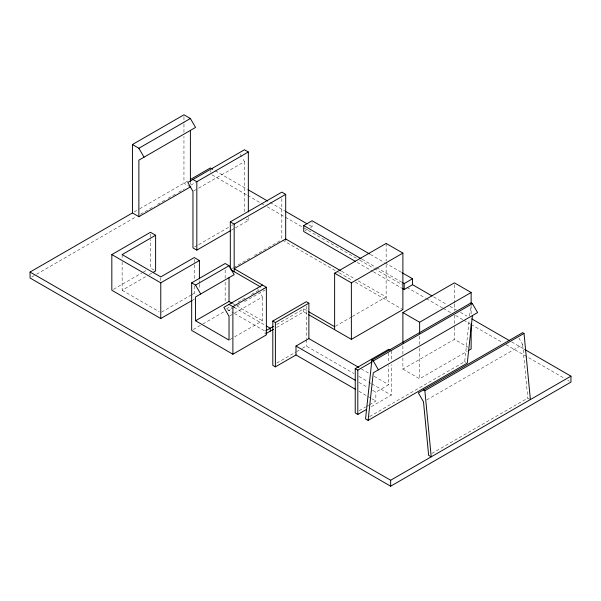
<?xml version="1.0" encoding="UTF-8"?>
<svg xmlns="http://www.w3.org/2000/svg" width="601" height="601" viewBox="0 0 601 601"><rect width="100%" height="100%" fill="white"/><g stroke="black" fill="none" stroke-linecap="round" stroke-linejoin="round"><path stroke-width="0.45" stroke-dasharray="3 2.25" d="M369.6 416.561L464.701 361.659L469.246 319.664M469.651 315.938L470.658 306.608M134.046 212.018L138.876 209.231M139.68 208.765L189.548 179.977M31.673 277.069L35.737 274.725M36.548 274.259L136.442 216.585M140.506 214.241L154.314 206.271M157.56 204.393L164.869 200.171M168.115 198.292L175.424 194.078M178.677 192.2L184.364 188.917M190.855 185.168L195.731 182.351M193.77 190.923L197.797 188.594M198.6 188.136L244.479 161.646L242.135 157.59M113.439 289.344L142.414 272.621M143.218 272.155L146.441 270.292M194.574 246.966L197.797 245.11M198.6 244.645L230.792 226.051M231.603 225.585L233.211 224.661M122.131 261.908L122.131 290.275L148.439 275.085M149.236 274.627L151.632 273.245M231.438 230.145L234.66 228.282M235.464 227.817L248.341 220.387L248.341 217.57M230.311 269.458L232.73 268.061M233.534 267.595L251.241 257.378M254.456 255.515L280.216 240.648M161.564 312.122L191.065 295.091M191.862 294.633L194.251 293.25L196.459 294.528M305.24 230.656L307.524 229.342M310.567 227.584L312.092 226.705L312.092 222.453M192.966 299.944L194.574 299.013M226.449 308.869L230.867 306.315M237.981 302.205L246.748 297.142M251.534 294.385L260.301 289.321M193.274 329.506L202.041 324.442M202.838 323.984L224.361 311.558M227.922 310.987L241.294 303.415M229.822 315.841L233.804 313.542M234.608 313.076L262.509 296.969L260.165 292.912M229.822 339.633L233.804 337.334M234.608 336.868L262.509 320.761L262.509 296.969M276.61 324.517L303.723 308.869L307.682 311.153M276.61 327.492L303.723 311.836L307.682 314.128M335.433 326.245L351.532 316.952M352.336 316.487L386.142 296.969L356.168 279.66M276.798 363.072L295.932 352.028M296.729 351.562L299.118 350.188M302.311 348.347L306.292 346.041L354.057 373.619M402.888 357.978L402.888 369.089L454.401 339.347L467.954 347.175M372.612 390.282L375.843 392.145L388.719 384.708L388.719 365.491M359.195 410.671L365.536 407.012M366.332 406.554L368.706 405.179M369.502 404.721L375.843 401.062L375.843 392.145M371.365 406.622L391.296 395.112L391.296 364.634M402.888 369.089L419.626 378.758L467.202 351.284M426.74 399.928L522.652 344.553L518.911 338.062M431.894 453.462L527.806 398.087L530.382 399.575M244.524 301.597L265.529 289.787L263.118 288.397M370.419 254.433L384.189 262.382M385.001 262.847L401.205 272.2M215.196 170.759L247.492 189.413M270.104 202.462L284.634 210.853M308.861 224.842L312.092 226.705M433.667 296.894L446.663 304.399M449.909 306.277L456.407 310.026M460.471 312.37L466.969 316.126M511.646 341.916L523.832 348.956M362.05 259.264L375.82 267.212M376.632 267.685L401.738 282.185M211.973 174.853L246.898 195.017M247.71 195.483L260.706 202.988M261.518 203.454L263.952 204.858M267.205 206.736L302.934 227.366M303.745 227.839L356.536 258.317M359.789 260.188L373.597 268.159M374.408 268.632L402.024 284.574M406.892 287.383L425.576 298.171M426.387 298.637L442.629 308.02M443.44 308.486L450.75 312.708M455.626 315.517L462.935 319.74M463.747 320.213L470.245 323.962M471.056 324.427L502.729 342.713M505.974 344.591L564.452 378.352M567.705 380.23L569.327 381.169M357.189 262.404L372.575 271.291M373.386 271.757L402.55 288.6M341.586 271.246L355.356 279.195M190.389 186.926L183.951 183.207L183.951 136.352M246.027 219.049L248.341 220.387M282.598 240.16L338.348 272.351M339.159 272.816L352.118 280.299M355.356 282.17L402.888 309.605M464.701 361.659L465.993 362.403M361.299 368.871L369.36 373.529M374.198 376.324L388.719 384.708M232.692 303.543L235.862 305.376M236.651 305.834L262.509 320.761M358.917 376.421L367.82 381.56M368.631 382.026L371.057 383.43M371.869 383.896L391.296 395.112M234.014 307.284L265.409 325.411M358.902 382.364L367.774 387.487M227.253 309.327L233.691 313.046M234.495 313.512L265.086 331.174L265.086 334.148M154.141 270.097L150.468 267.971L150.468 239.604M358.902 391.289L370.997 398.268M371.809 398.733L375.843 401.062M122.131 290.275L159.16 311.656M240.265 154.344L241.67 156.778M257.356 288.044L258.295 289.667M522.652 344.553L527.806 398.087M471.139 305.473L471.139 314.736M454.401 284.694L454.401 303.22M454.401 304.151L454.401 310.634M454.401 315.262L454.401 326.381M454.401 327.305L454.401 339.347M419.626 336.147L419.626 344.478M419.626 348.189L419.626 378.758M402.888 345.936L402.888 354.267M391.296 350.781L391.296 360.938M388.719 352.87L388.719 360.916M386.142 243.435L386.142 261.037M386.142 264.665L386.142 299.944M306.292 306.322L306.292 338.656M306.292 339.573L306.292 346.041M303.723 308.869L303.723 311.836M281.824 198.661L281.824 239.716M244.479 161.646L244.479 211.672M231.603 307.381L231.603 308.869M225.157 270.037L225.157 278.436M225.157 282.17L225.157 301.762M210.35 170.511L210.35 172.217M199.404 280.667L199.404 283.417M199.404 284.326L199.404 288.901M194.251 259.392L194.251 263.967M194.251 264.883L194.251 279.525M194.251 285.933L194.251 293.25M190.389 182.291L190.389 184.146M183.951 116.677L183.951 123.235M183.951 124.174L183.951 132.603M160.767 277.805L160.767 280.554M150.468 234.112L150.468 238.687M122.131 254.584L122.131 258.25"/><path stroke-width="0.9" d="M368.113 420.399L373.266 372.808L477.577 312.58L472.431 303.663L471.064 302.874L371.899 360.127L365.536 418.912L368.113 420.399L467.277 363.147L472.431 315.555M132.438 212.949L132.438 144.541L183.951 114.799L190.389 118.517L195.543 127.442L138.876 160.159L138.876 216.668L132.438 212.949L30.05 272.058L30.05 278.008L390.65 486.201L570.95 382.101L570.95 376.158L524.643 349.421M132.438 144.541L138.876 148.259L190.389 118.517M190.352 179.511L210.35 167.964L212.769 169.362M192.966 179.489L196.827 181.72L248.341 151.978L248.341 211.95M138.876 216.668L190.389 186.926M192.162 300.41L160.767 318.53L111.831 290.275L111.831 254.584L150.468 232.279L155.614 235.254L155.614 270.946L153.225 272.328M155.614 235.254L122.131 254.584L160.767 276.896L194.251 257.559L199.404 260.534L199.404 278.834M230.311 268.527L230.311 221.874L281.824 192.132L285.693 194.363L285.693 240.115M230.311 221.874L234.172 224.098L285.693 194.363M248.341 151.978L244.479 149.747L187.812 182.464L192.966 191.388L192.966 247.897L196.827 250.129L230.634 230.611M111.831 254.584L160.767 282.838L199.404 260.534M340.775 270.781L285.693 238.973L234.172 268.715L266.371 287.301L266.371 334.892L232.887 354.222L191.674 330.43L191.674 282.838L225.157 263.508L229.026 265.74L234.172 274.665L195.543 296.969L195.543 320.761L229.026 340.091L229.026 316.299L223.873 307.374L262.509 285.069M191.674 282.838L195.543 285.069L229.026 265.74M355.567 261.473L303.723 231.535L303.723 225.585L312.092 220.755L369.607 253.96M195.543 320.761L229.026 301.432L232.211 303.272M229.026 304.406L232.887 306.63L266.371 287.301M334.629 329.686L334.629 273.177L386.142 243.435L402.888 253.096L402.888 309.605L351.367 339.347L308.478 314.586M355.679 389.425L295.993 354.966L275.386 366.858L272.809 365.37L272.809 321.039L306.292 301.702L308.869 303.189L308.869 338.603L358.88 367.474M272.809 321.039L275.386 322.527L308.869 303.189M265.822 330.745L273.425 326.358M334.629 273.177L351.367 282.838L402.888 253.096M265.822 333.72L273.425 329.333M295.993 354.966L295.993 346.041L308.869 338.603M402.55 282.65L404.173 283.582L412.541 278.751L412.541 284.701L432.036 295.955M402.55 288.6L404.173 289.532L412.541 284.701M402.888 343.156L402.888 312.58L454.401 282.838L471.139 292.507L471.139 303.625M402.888 312.58L419.626 322.249L471.139 292.507M366.58 409.386L357.813 414.45L355.236 412.962L355.236 368.623L388.719 349.294L390.004 350.037M371.899 360.127L373.266 360.916L472.431 303.663M355.236 368.623L357.813 370.111L372.162 361.825M468.727 350.413L471.139 349.016L471.139 324.007M423.487 389.906L424.854 390.695L524.019 333.442L530.382 399.575M30.05 272.058L390.65 480.252L570.95 376.158M524.019 333.442L522.652 332.661L418.341 392.881L423.487 401.806L428.641 455.34L431.217 456.828L424.854 390.695M402.009 272.674L412.541 278.751M248.303 189.878L267.678 201.065M285.445 211.319L307.246 223.91M471.845 318.936L509.212 340.512M303.723 225.585L361.239 258.798M308.478 311.611L334.629 326.711M231.085 269.902L260.706 287.008M266.213 325.877L270.232 328.199L270.232 331.174M295.993 346.041L355.679 380.501M373.266 360.916L378.412 369.833M138.876 148.259L144.022 157.184M195.543 285.069L200.689 293.994M419.626 322.249L419.626 333.367M404.173 283.582L404.173 289.532M390.65 480.252L390.65 486.201M357.813 370.111L357.813 414.45M351.367 282.838L351.367 339.347M275.386 322.527L275.386 366.858M234.172 224.098L234.172 271.69M232.887 306.63L232.887 354.222M229.026 277.639L229.026 301.432M196.827 181.72L196.827 250.129M190.389 130.417L190.389 181.367M160.767 282.838L160.767 318.53"/></g></svg>
